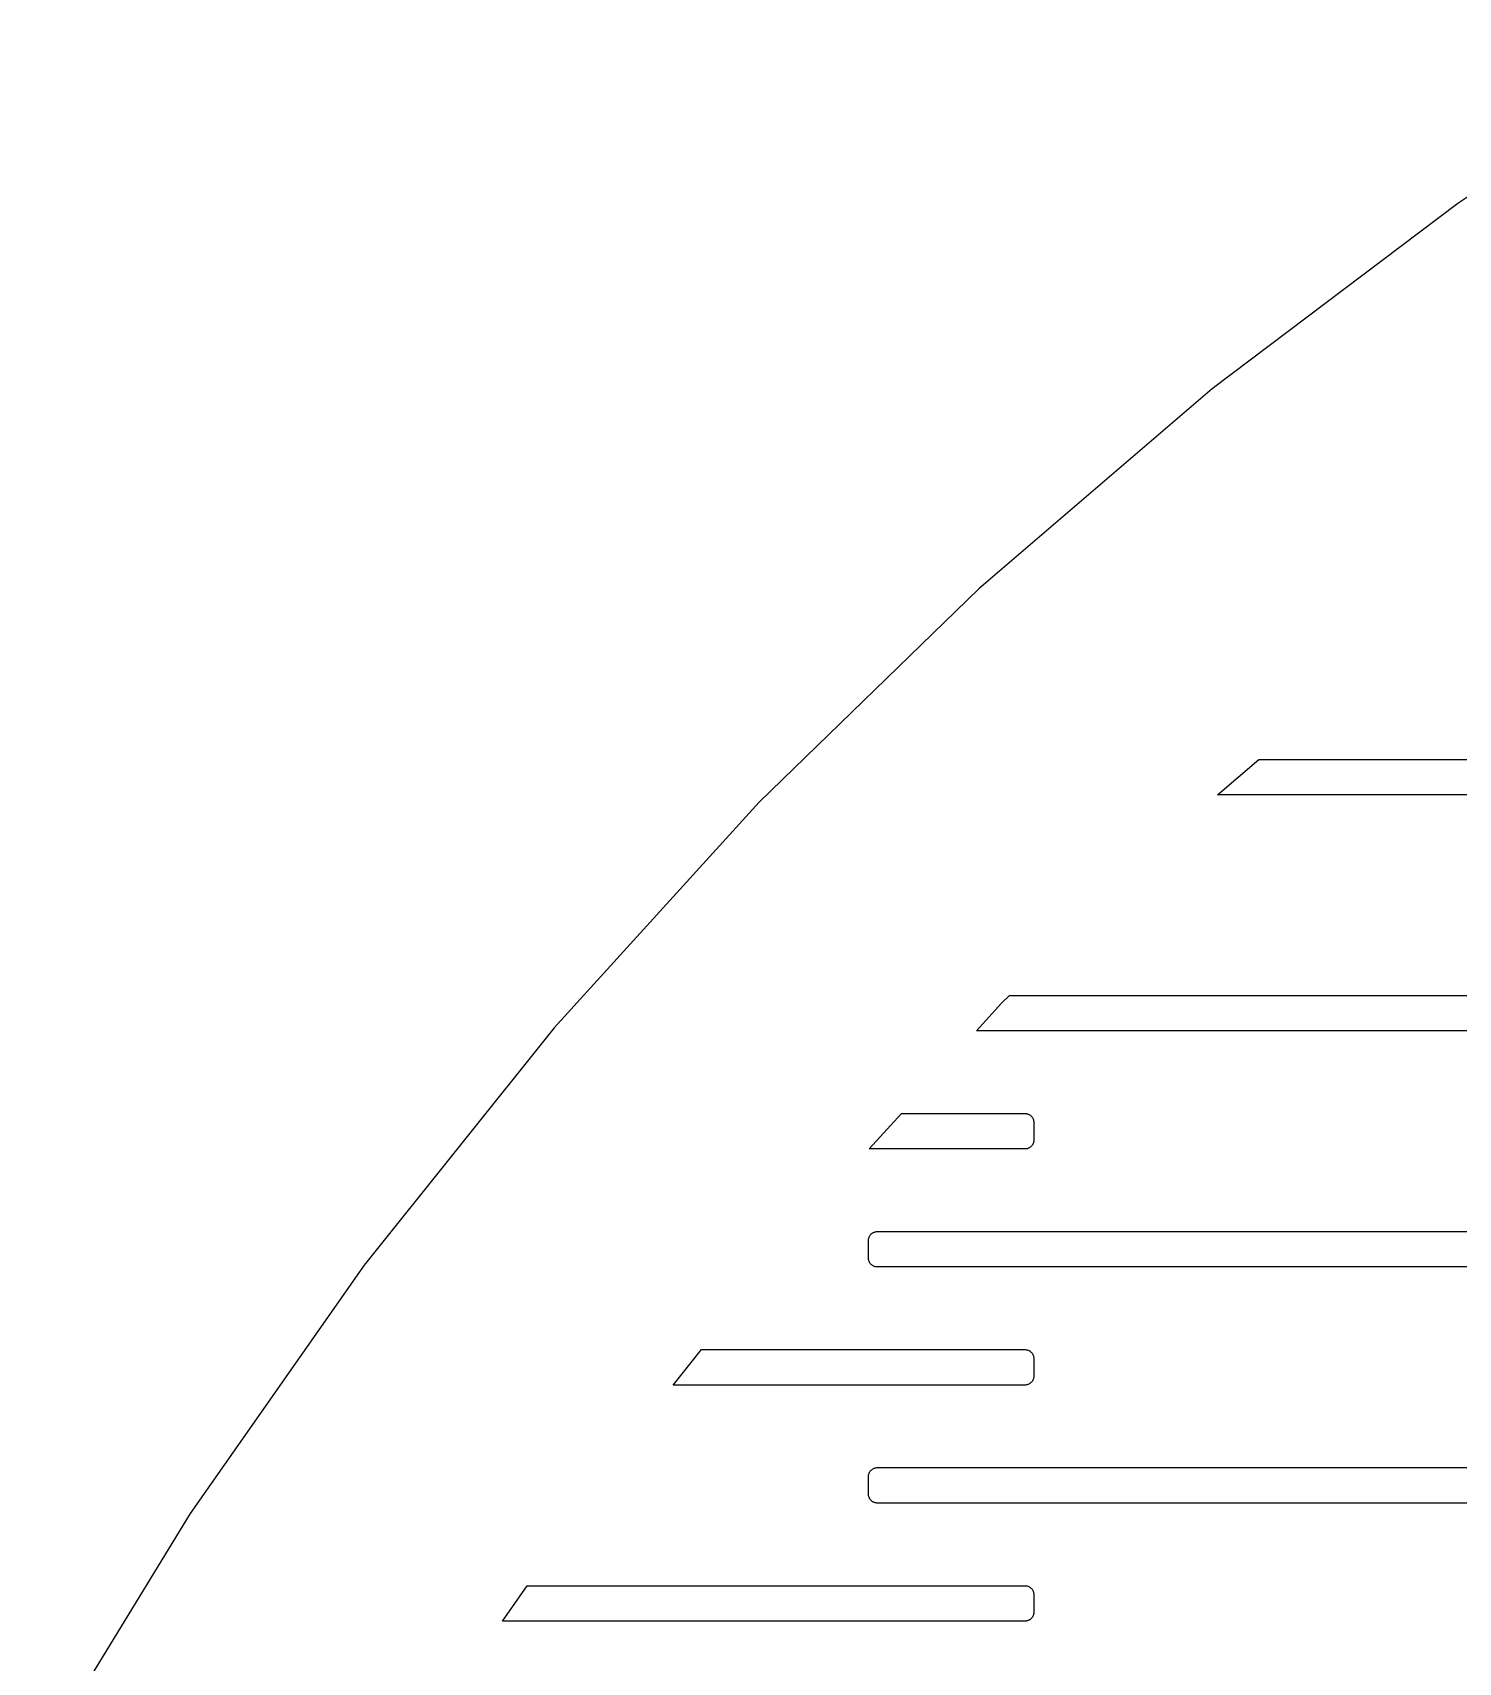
# Model space of a CAD drawing. Header units: metres. Extents: x -156 to 156, y -163 to 163.
# Drawn here: x -147.6 to -99.3, y 81.3 to 136.5 of the extents above; entities that cross this region are included whole.
import ezdxf

# ---------------------------------------------------------------- set-up
doc = ezdxf.new("R2010")
doc.units = ezdxf.units.M

msp = doc.modelspace()

# ---------------------------------------------------------------- linework, layer by layer
for p, q in [((-90.6039, 136.531), (-99.3321, 130.745)), ((-99.3321, 130.745), (-107.661, 124.454)), ((-107.661, 124.454), (-115.56, 117.682)), ((-115.56, 117.682), (-122.998, 110.456)), ((-107.48, 110.7), (-106.081, 111.9)), ((-106.081, 111.9), (-92, 111.9)), ((-92, 110.7), (-107.48, 110.7)), ((-122.998, 110.456), (-129.948, 102.805)), ((-114.792, 103.635), (-114.519, 103.9)), ((-114.519, 103.9), (-92, 103.9)), ((-115.641, 102.7), (-114.792, 103.635)), ((-129.948, 102.805), (-136.383, 94.7584)), ((-92, 102.7), (-115.641, 102.7)), ((-119.275, 98.7), (-118.185, 99.9)), ((-118.185, 99.9), (-114, 99.9)), ((-114, 99.9), (-113.981, 99.8994)), ((-113.981, 99.8994), (-113.962, 99.8976)), ((-113.962, 99.8976), (-113.944, 99.8947)), ((-113.944, 99.8947), (-113.925, 99.8906)), ((-113.925, 99.8906), (-113.907, 99.8853)), ((-113.907, 99.8853), (-113.89, 99.8789)), ((-113.89, 99.8789), (-113.872, 99.8714)), ((-113.872, 99.8714), (-113.855, 99.8629)), ((-113.855, 99.8629), (-113.839, 99.8533)), ((-113.839, 99.8533), (-113.824, 99.8427)), ((-113.824, 99.8427), (-113.809, 99.8311)), ((-113.809, 99.8311), (-113.795, 99.8187)), ((-113.795, 99.8187), (-113.781, 99.8054)), ((-113.781, 99.8054), (-113.769, 99.7912)), ((-113.769, 99.7912), (-113.757, 99.7763)), ((-113.757, 99.7763), (-113.747, 99.7607)), ((-113.747, 99.7607), (-113.737, 99.7445)), ((-113.737, 99.7445), (-113.729, 99.7277)), ((-113.729, 99.7277), (-113.721, 99.7104)), ((-113.721, 99.7104), (-113.715, 99.6927)), ((-113.715, 99.6927), (-113.709, 99.6746)), ((-113.709, 99.6746), (-113.705, 99.6562)), ((-113.705, 99.6562), (-113.702, 99.6376)), ((-113.702, 99.6376), (-113.701, 99.6188)), ((-113.701, 99.6188), (-113.7, 99.6)), ((-113.7, 99.6), (-113.7, 99)), ((-113.729, 98.8723), (-113.737, 98.8555)), ((-113.721, 98.8896), (-113.729, 98.8723)), ((-113.715, 98.9073), (-113.721, 98.8896)), ((-113.709, 98.9254), (-113.715, 98.9073)), ((-113.705, 98.9438), (-113.709, 98.9254)), ((-113.702, 98.9624), (-113.705, 98.9438)), ((-113.701, 98.9812), (-113.702, 98.9624)), ((-113.7, 99), (-113.701, 98.9812)), ((-114, 98.7), (-119.275, 98.7)), ((-113.981, 98.7006), (-114, 98.7)), ((-113.962, 98.7024), (-113.981, 98.7006)), ((-113.944, 98.7053), (-113.962, 98.7024)), ((-113.925, 98.7094), (-113.944, 98.7053)), ((-113.907, 98.7147), (-113.925, 98.7094)), ((-113.89, 98.7211), (-113.907, 98.7147)), ((-113.872, 98.7285), (-113.89, 98.7211)), ((-113.855, 98.7371), (-113.872, 98.7285)), ((-113.839, 98.7467), (-113.855, 98.7371)), ((-113.824, 98.7573), (-113.839, 98.7467)), ((-113.809, 98.7688), (-113.824, 98.7573)), ((-113.795, 98.7813), (-113.809, 98.7688)), ((-113.781, 98.7946), (-113.795, 98.7813)), ((-113.769, 98.8088), (-113.781, 98.7946)), ((-113.757, 98.8237), (-113.769, 98.8088)), ((-113.747, 98.8392), (-113.757, 98.8237)), ((-113.737, 98.8555), (-113.747, 98.8392)), ((-119.3, 95.6), (-119.299, 95.6188)), ((-119.3, 95), (-119.3, 95.6)), ((-119.299, 95.6188), (-119.298, 95.6376)), ((-119.298, 95.6376), (-119.295, 95.6562)), ((-119.295, 95.6562), (-119.291, 95.6746)), ((-119.291, 95.6746), (-119.285, 95.6927)), ((-119.285, 95.6927), (-119.279, 95.7104)), ((-119.279, 95.7104), (-119.271, 95.7277)), ((-119.271, 95.7277), (-119.263, 95.7445)), ((-119.263, 95.7445), (-119.253, 95.7607)), ((-119.253, 95.7607), (-119.243, 95.7763)), ((-119.243, 95.7763), (-119.231, 95.7912)), ((-119.231, 95.7912), (-119.219, 95.8054)), ((-119.219, 95.8054), (-119.205, 95.8187)), ((-119.205, 95.8187), (-119.191, 95.8311)), ((-119.191, 95.8311), (-119.176, 95.8427)), ((-119.176, 95.8427), (-119.161, 95.8533)), ((-119.161, 95.8533), (-119.145, 95.8629)), ((-119.145, 95.8629), (-119.128, 95.8714)), ((-119.128, 95.8714), (-119.11, 95.8789)), ((-119.11, 95.8789), (-119.093, 95.8853)), ((-119.093, 95.8853), (-119.075, 95.8906)), ((-119.075, 95.8906), (-119.056, 95.8947)), ((-119.056, 95.8947), (-119.038, 95.8976)), ((-119.038, 95.8976), (-119.019, 95.8994)), ((-119.019, 95.8994), (-119, 95.9)), ((-119, 95.9), (-92, 95.9)), ((-119.299, 94.9812), (-119.3, 95)), ((-136.383, 94.7584), (-142.28, 86.3482)), ((-119.298, 94.9624), (-119.299, 94.9812)), ((-119.295, 94.9438), (-119.298, 94.9624)), ((-119.291, 94.9254), (-119.295, 94.9438)), ((-119.285, 94.9073), (-119.291, 94.9254)), ((-119.279, 94.8896), (-119.285, 94.9073)), ((-119.271, 94.8723), (-119.279, 94.8896)), ((-119.263, 94.8555), (-119.271, 94.8723)), ((-119.253, 94.8392), (-119.263, 94.8555)), ((-119.243, 94.8237), (-119.253, 94.8392)), ((-119.231, 94.8088), (-119.243, 94.8237)), ((-119.219, 94.7946), (-119.231, 94.8088)), ((-119.205, 94.7813), (-119.219, 94.7946)), ((-119.191, 94.7688), (-119.205, 94.7813)), ((-119.176, 94.7573), (-119.191, 94.7688)), ((-119.161, 94.7467), (-119.176, 94.7573)), ((-119.145, 94.7371), (-119.161, 94.7467)), ((-119.128, 94.7285), (-119.145, 94.7371)), ((-119.11, 94.7211), (-119.128, 94.7285)), ((-119.093, 94.7147), (-119.11, 94.7211)), ((-119.075, 94.7094), (-119.093, 94.7147)), ((-119.056, 94.7053), (-119.075, 94.7094)), ((-119.038, 94.7024), (-119.056, 94.7053)), ((-119.019, 94.7006), (-119.038, 94.7024)), ((-119, 94.7), (-119.019, 94.7006)), ((-92, 94.7), (-119, 94.7)), ((-125.916, 90.7), (-124.957, 91.9)), ((-124.957, 91.9), (-114, 91.9)), ((-114, 91.9), (-113.981, 91.8994)), ((-113.981, 91.8994), (-113.962, 91.8976)), ((-113.962, 91.8976), (-113.944, 91.8947)), ((-113.944, 91.8947), (-113.925, 91.8906)), ((-113.925, 91.8906), (-113.907, 91.8853)), ((-113.907, 91.8853), (-113.89, 91.8789)), ((-113.89, 91.8789), (-113.872, 91.8714)), ((-113.872, 91.8714), (-113.855, 91.8629)), ((-113.855, 91.8629), (-113.839, 91.8533)), ((-113.839, 91.8533), (-113.824, 91.8427)), ((-113.824, 91.8427), (-113.809, 91.8311)), ((-113.809, 91.8311), (-113.795, 91.8187)), ((-113.795, 91.8187), (-113.781, 91.8054)), ((-113.781, 91.8054), (-113.769, 91.7912)), ((-113.769, 91.7912), (-113.757, 91.7763)), ((-113.757, 91.7763), (-113.747, 91.7607)), ((-113.747, 91.7607), (-113.737, 91.7445)), ((-113.737, 91.7445), (-113.729, 91.7277)), ((-113.729, 91.7277), (-113.721, 91.7104)), ((-113.721, 91.7104), (-113.715, 91.6927)), ((-113.715, 91.6927), (-113.709, 91.6746)), ((-113.709, 91.6746), (-113.705, 91.6562)), ((-113.705, 91.6562), (-113.702, 91.6376)), ((-113.702, 91.6376), (-113.701, 91.6188)), ((-113.701, 91.6188), (-113.7, 91.6)), ((-113.7, 91.6), (-113.7, 91)), ((-114, 90.7), (-125.916, 90.7)), ((-113.981, 90.7006), (-114, 90.7)), ((-113.962, 90.7024), (-113.981, 90.7006)), ((-113.944, 90.7053), (-113.962, 90.7024)), ((-113.925, 90.7094), (-113.944, 90.7053)), ((-113.907, 90.7147), (-113.925, 90.7094)), ((-113.89, 90.7211), (-113.907, 90.7147)), ((-113.872, 90.7285), (-113.89, 90.7211)), ((-113.855, 90.7371), (-113.872, 90.7285)), ((-113.839, 90.7467), (-113.855, 90.7371)), ((-113.824, 90.7573), (-113.839, 90.7467)), ((-113.809, 90.7688), (-113.824, 90.7573)), ((-113.795, 90.7813), (-113.809, 90.7688)), ((-113.781, 90.7946), (-113.795, 90.7813)), ((-113.769, 90.8088), (-113.781, 90.7946)), ((-113.757, 90.8237), (-113.769, 90.8088)), ((-113.747, 90.8392), (-113.757, 90.8237)), ((-113.737, 90.8555), (-113.747, 90.8392)), ((-113.729, 90.8723), (-113.737, 90.8555)), ((-113.721, 90.8896), (-113.729, 90.8723)), ((-113.715, 90.9073), (-113.721, 90.8896)), ((-113.709, 90.9254), (-113.715, 90.9073)), ((-113.705, 90.9438), (-113.709, 90.9254)), ((-113.702, 90.9624), (-113.705, 90.9438)), ((-113.701, 90.9812), (-113.702, 90.9624)), ((-113.7, 91), (-113.701, 90.9812)), ((-119.219, 87.8054), (-119.205, 87.8187)), ((-119.205, 87.8187), (-119.191, 87.8311)), ((-119.191, 87.8311), (-119.176, 87.8427)), ((-119.176, 87.8427), (-119.161, 87.8533)), ((-119.161, 87.8533), (-119.145, 87.8629)), ((-119.145, 87.8629), (-119.128, 87.8714)), ((-119.128, 87.8714), (-119.11, 87.8789)), ((-119.11, 87.8789), (-119.093, 87.8853)), ((-119.093, 87.8853), (-119.075, 87.8906)), ((-119.075, 87.8906), (-119.056, 87.8947)), ((-119.056, 87.8947), (-119.038, 87.8976)), ((-119.038, 87.8976), (-119.019, 87.8994)), ((-119.019, 87.8994), (-119, 87.9)), ((-119, 87.9), (-92, 87.9)), ((-119.3, 87.6), (-119.299, 87.6188)), ((-119.3, 87), (-119.3, 87.6)), ((-119.299, 87.6188), (-119.298, 87.6376)), ((-119.298, 87.6376), (-119.295, 87.6562)), ((-119.295, 87.6562), (-119.291, 87.6746)), ((-119.291, 87.6746), (-119.285, 87.6927)), ((-119.285, 87.6927), (-119.279, 87.7104)), ((-119.279, 87.7104), (-119.271, 87.7277)), ((-119.271, 87.7277), (-119.263, 87.7445)), ((-119.263, 87.7445), (-119.253, 87.7607)), ((-119.253, 87.7607), (-119.243, 87.7763)), ((-119.243, 87.7763), (-119.231, 87.7912)), ((-119.231, 87.7912), (-119.219, 87.8054)), ((-119.299, 86.9812), (-119.3, 87)), ((-119.298, 86.9624), (-119.299, 86.9812)), ((-119.295, 86.9438), (-119.298, 86.9624)), ((-119.291, 86.9254), (-119.295, 86.9438)), ((-119.285, 86.9073), (-119.291, 86.9254)), ((-119.279, 86.8896), (-119.285, 86.9073)), ((-119.271, 86.8723), (-119.279, 86.8896)), ((-119.263, 86.8555), (-119.271, 86.8723)), ((-119.253, 86.8392), (-119.263, 86.8555)), ((-119.243, 86.8237), (-119.253, 86.8392)), ((-119.231, 86.8088), (-119.243, 86.8237)), ((-119.219, 86.7946), (-119.231, 86.8088)), ((-119.205, 86.7813), (-119.219, 86.7946)), ((-119.191, 86.7688), (-119.205, 86.7813)), ((-119.176, 86.7573), (-119.191, 86.7688)), ((-119.161, 86.7467), (-119.176, 86.7573)), ((-119.145, 86.7371), (-119.161, 86.7467)), ((-119.128, 86.7285), (-119.145, 86.7371)), ((-119.11, 86.7211), (-119.128, 86.7285)), ((-119.093, 86.7147), (-119.11, 86.7211)), ((-119.075, 86.7094), (-119.093, 86.7147)), ((-142.28, 86.3482), (-147.616, 77.6068)), ((-119.056, 86.7053), (-119.075, 86.7094)), ((-119.038, 86.7024), (-119.056, 86.7053)), ((-119.019, 86.7006), (-119.038, 86.7024)), ((-119, 86.7), (-119.019, 86.7006)), ((-92, 86.7), (-119, 86.7)), ((-131.703, 82.7), (-130.861, 83.9)), ((-130.861, 83.9), (-114, 83.9)), ((-114, 83.9), (-113.981, 83.8994)), ((-113.981, 83.8994), (-113.962, 83.8976)), ((-113.962, 83.8976), (-113.944, 83.8947)), ((-113.944, 83.8947), (-113.925, 83.8906)), ((-113.925, 83.8906), (-113.907, 83.8853)), ((-113.907, 83.8853), (-113.89, 83.8789)), ((-113.89, 83.8789), (-113.872, 83.8714)), ((-113.872, 83.8714), (-113.855, 83.8629)), ((-113.855, 83.8629), (-113.839, 83.8533)), ((-113.839, 83.8533), (-113.824, 83.8427)), ((-113.824, 83.8427), (-113.809, 83.8311)), ((-113.809, 83.8311), (-113.795, 83.8187)), ((-113.795, 83.8187), (-113.781, 83.8054)), ((-113.781, 83.8054), (-113.769, 83.7912)), ((-113.769, 83.7912), (-113.757, 83.7763)), ((-113.757, 83.7763), (-113.747, 83.7607)), ((-113.747, 83.7607), (-113.737, 83.7445)), ((-113.737, 83.7445), (-113.729, 83.7277)), ((-113.729, 83.7277), (-113.721, 83.7104)), ((-113.721, 83.7104), (-113.715, 83.6927)), ((-113.715, 83.6927), (-113.709, 83.6746)), ((-113.709, 83.6746), (-113.705, 83.6562)), ((-113.705, 83.6562), (-113.702, 83.6376)), ((-113.702, 83.6376), (-113.701, 83.6188)), ((-113.701, 83.6188), (-113.7, 83.6)), ((-113.7, 83.6), (-113.7, 83)), ((-113.737, 82.8555), (-113.747, 82.8392)), ((-113.729, 82.8723), (-113.737, 82.8555)), ((-113.721, 82.8896), (-113.729, 82.8723)), ((-113.715, 82.9073), (-113.721, 82.8896)), ((-113.709, 82.9254), (-113.715, 82.9073)), ((-113.705, 82.9438), (-113.709, 82.9254)), ((-113.702, 82.9624), (-113.705, 82.9438)), ((-113.701, 82.9812), (-113.702, 82.9624)), ((-113.7, 83), (-113.701, 82.9812)), ((-114, 82.7), (-131.703, 82.7)), ((-113.981, 82.7006), (-114, 82.7)), ((-113.962, 82.7024), (-113.981, 82.7006)), ((-113.944, 82.7053), (-113.962, 82.7024)), ((-113.925, 82.7094), (-113.944, 82.7053)), ((-113.907, 82.7147), (-113.925, 82.7094)), ((-113.89, 82.7211), (-113.907, 82.7147)), ((-113.872, 82.7285), (-113.89, 82.7211)), ((-113.855, 82.7371), (-113.872, 82.7285)), ((-113.839, 82.7467), (-113.855, 82.7371)), ((-113.824, 82.7573), (-113.839, 82.7467)), ((-113.809, 82.7688), (-113.824, 82.7573)), ((-113.795, 82.7813), (-113.809, 82.7688)), ((-113.781, 82.7946), (-113.795, 82.7813)), ((-113.769, 82.8088), (-113.781, 82.7946)), ((-113.757, 82.8237), (-113.769, 82.8088)), ((-113.747, 82.8392), (-113.757, 82.8237))]:
    msp.add_line(p, q)

doc.saveas('drawing.dxf')
